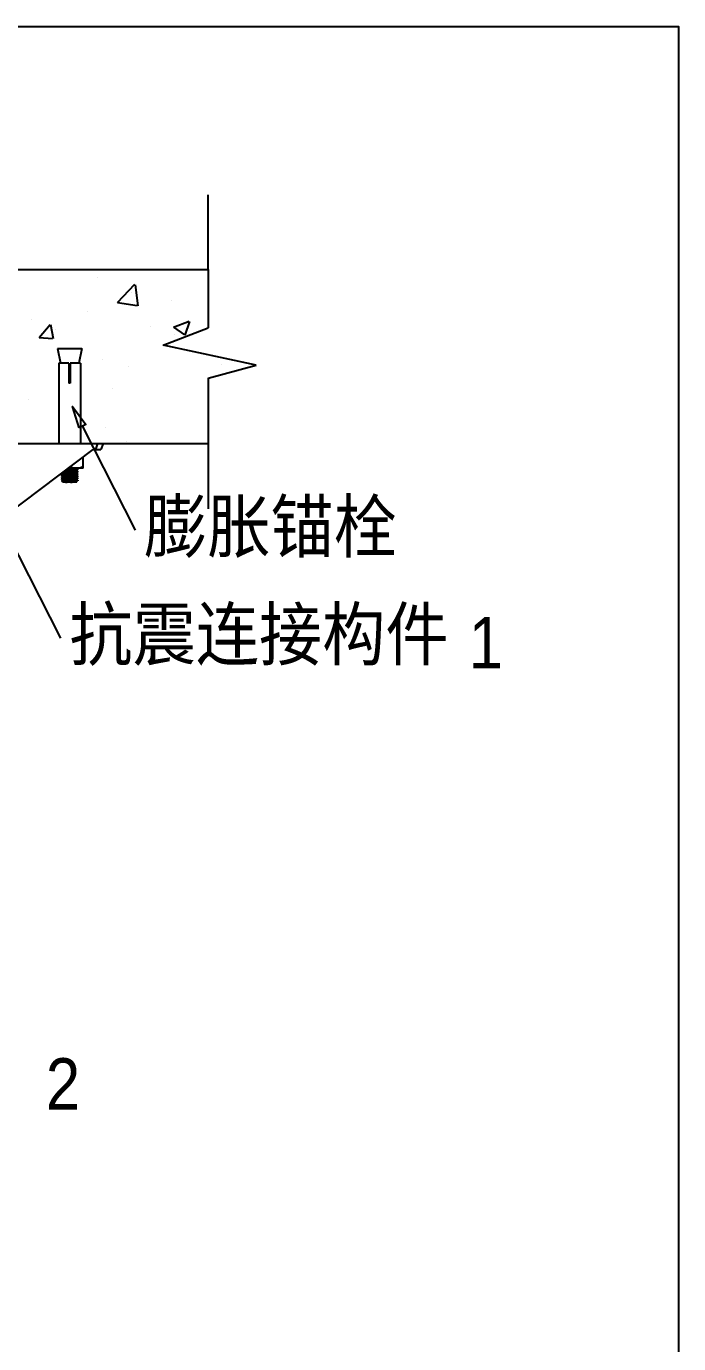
# Model space of a CAD drawing. Extents: x 1680110 to 2699828, y 269661 to 891349.
# Drawn here: x 2396242 to 2398460, y 721784 to 726264 of the extents above; entities that cross this region are included whole.
import ezdxf

# ---------------------------------------------------------------- set-up
doc = ezdxf.new("R2010")
doc.units = 0
doc.header["$LTSCALE"] = 1000
doc.header["$MEASUREMENT"] = 0
for name, color, linetype in [('02___PRT_ALL_AXES', 7, 'Continuous'), ('11122', 7, 'Continuous'), ('图框', 4, 'Continuous')]:
    doc.layers.add(name, color=color, linetype=linetype)
doc.styles.add('_TEL_DIM', font='SIMPLEX', dxfattribs={"width": 0.8, "height": 3.5, "bigfont": 'HZTXT'})

msp = doc.modelspace()

# ---------------------------------------------------------------- linework, layer by layer
at = {"color": 0, "linetype": 'Continuous'}
for p, q in [((2396352.6, 725118.8), (2396352.6, 725050.5)), ((2396386.7, 725118.8), (2396352.6, 725118.8)), ((2396386.7, 725118.8), (2396386.7, 725050.5)), ((2396391.2, 725118.8), (2396391.2, 725050.5)), ((2396425.3, 725118.8), (2396391.2, 725118.8)), ((2396425.3, 725118.8), (2396425.3, 725050.5)), ((2396352.5, 725050.5), (2396352.5, 724845.6)), ((2396352.6, 725050.5), (2396352.5, 725050.5)), ((2396391.2, 725050.5), (2396386.7, 725050.5)), ((2396425.4, 725050.5), (2396425.3, 725050.5)), ((2396425.4, 725050.5), (2396425.4, 724845.6)), ((2396081.6, 724845.6), (2396502.4, 724845.6)), ((2396172.8, 724602.1), (2396468.6, 724825.1)), ((2396468.6, 724825.1), (2396494.9, 724825.1)), ((2396484.2, 724845.6), (2396476.4, 724825.1)), ((2396502.4, 724845.6), (2396494.9, 724825.1)), ((2396361.6, 724739), (2396361.7, 724739.1)), ((2396361.6, 724739), (2396361.6, 724737.2)), ((2396361.7, 724737.1), (2396361.6, 724737.2)), ((2396361.7, 724744.4), (2396365.6, 724742.2)), ((2396365.7, 724741.4), (2396361.7, 724739.1)), ((2396361.7, 724737.1), (2396365.6, 724734.9)), ((2396365.7, 724734.1), (2396361.7, 724731.8)), ((2396361.8, 724744.6), (2396362.1, 724744.7)), ((2396365.6, 724742.2), (2396365.6, 724741.3)), ((2396365.6, 724734.9), (2396365.6, 724734)), ((2396365.7, 724734.1), (2396365.8, 724734.2)), ((2396383.1, 724760.6), (2396399.4, 724761.3)), ((2396411.9, 724738.3), (2396412.2, 724738.5)), ((2396412, 724760.2), (2396412.2, 724760.3)), ((2396412, 724752.9), (2396412.2, 724753)), ((2396412.2, 724760.3), (2396414, 724761.3)), ((2396412.2, 724753), (2396416.2, 724755.3)), ((2396412.2, 724745.8), (2396416.2, 724748.1)), ((2396412.2, 724738.5), (2396416.2, 724740.8)), ((2396412.2, 724731.2), (2396416.2, 724733.5)), ((2396412.3, 724759.5), (2396412.3, 724760.4)), ((2396412.3, 724752.2), (2396412.3, 724753.1)), ((2396412.3, 724744.9), (2396412.3, 724745.9)), ((2396412.3, 724737.7), (2396412.3, 724738.6)), ((2396416.2, 724757.3), (2396412.4, 724759.6)), ((2396416.2, 724750), (2396412.4, 724752.3)), ((2396416.2, 724742.8), (2396412.4, 724745)), ((2396416.2, 724735.5), (2396412.4, 724737.7)), ((2396416.3, 724757.2), (2396416.2, 724757.3)), ((2396416.2, 724755.3), (2396416.3, 724755.4)), ((2396416.3, 724750), (2396416.2, 724750)), ((2396416.2, 724748.1), (2396416.3, 724748.1)), ((2396416.3, 724742.7), (2396416.2, 724742.8)), ((2396416.2, 724740.8), (2396416.3, 724740.9)), ((2396416.3, 724735.4), (2396416.2, 724735.5)), ((2396416.2, 724733.5), (2396416.3, 724733.6)), ((2396416.3, 724757.2), (2396416.3, 724755.4)), ((2396416.3, 724750), (2396416.3, 724748.1)), ((2396416.3, 724742.7), (2396416.3, 724740.9)), ((2396416.3, 724735.4), (2396416.3, 724733.6)), ((2396361.6, 724731.7), (2396361.7, 724731.8)), ((2396361.6, 724731.7), (2396361.6, 724729.9)), ((2396361.7, 724729.8), (2396361.6, 724729.9)), ((2396361.6, 724724.5), (2396361.6, 724722.6)), ((2396361.6, 724724.5), (2396361.7, 724724.5)), ((2396361.7, 724722.6), (2396361.6, 724722.6)), ((2396361.7, 724729.8), (2396365.6, 724727.6)), ((2396365.7, 724726.8), (2396361.7, 724724.5)), ((2396361.7, 724722.6), (2396365.6, 724720.3)), ((2396365.7, 724719.5), (2396362.2, 724717.6)), ((2396362.2, 724717.6), (2396362.2, 724717.5)), ((2396366.2, 724713.5), (2396362.2, 724717.5)), ((2396365.6, 724727.6), (2396365.6, 724726.7)), ((2396365.6, 724720.4), (2396365.6, 724719.5)), ((2396365.7, 724726.8), (2396365.8, 724726.9)), ((2396365.7, 724719.5), (2396365.8, 724719.6)), ((2396411.7, 724713.5), (2396366.2, 724713.5)), ((2396408.3, 724718.1), (2396369.6, 724718.1)), ((2396392.1, 724714.1), (2396374.8, 724714.1)), ((2396411.7, 724713.5), (2396413.4, 724715.2)), ((2396412.1, 724731.1), (2396412.2, 724731.2)), ((2396412.1, 724723.9), (2396412.2, 724723.9)), ((2396412.2, 724723.9), (2396416.2, 724726.2)), ((2396412.2, 724716.6), (2396416.2, 724718.9)), ((2396412.3, 724730.4), (2396412.3, 724731.3)), ((2396412.3, 724723.1), (2396412.3, 724724)), ((2396412.3, 724715.8), (2396412.3, 724716.7)), ((2396416.2, 724728.2), (2396412.4, 724730.4)), ((2396416.2, 724720.9), (2396412.4, 724723.1)), ((2396412.7, 724715.6), (2396412.4, 724715.8)), ((2396413.4, 724715.3), (2396412.7, 724715.6)), ((2396413.4, 724715.3), (2396413.4, 724715.2)), ((2396416.3, 724728.1), (2396416.2, 724728.2)), ((2396416.2, 724726.2), (2396416.3, 724726.3)), ((2396416.3, 724720.8), (2396416.2, 724720.9)), ((2396416.3, 724719), (2396416.2, 724718.9)), ((2396416.3, 724728.1), (2396416.3, 724726.3))]:
    msp.add_line(p, q, dxfattribs=at)
at = {"color": 0}
for points in [[(2396859.8, 725437.2), (2396859.8, 725691)], [(2396859.8, 725437.2), (2396859.8, 725239)], [(2396707.5, 725180.1), (2396859.8, 725239)], [(2397023.7, 725111.5), (2396707.5, 725180.1)], [(2396859.8, 725067.7), (2397023.7, 725111.5)], [(2396859.8, 725067.7), (2396859.8, 724845.6)], [(2396859.8, 724845.6), (2396859.8, 724623.5)]]:
    msp.add_lwpolyline(points, dxfattribs=at)
at = {"color": 4}
msp.add_lwpolyline([(2396421.7, 724898.7), (2396399.1, 724970.7), (2396443.9, 724909.9)], close=True, dxfattribs=at)
at = {"color": 4, "extrusion": (0.891649, 0.452728, 0)}
for points, elevation in [([(-438573.2, 0), (-438968.8, 0)], 2464960.4), ([(-438785.5, 0), (-439181.2, 0)], 2464567.8)]:
    msp.add_lwpolyline(points, dxfattribs=dict(at, elevation=elevation))
at = {"color": 4, "extrusion": (0, 1, 0)}
for points, elevation in [([(-2396611.9, 0), (-2396612.1, 0)], 724551.5), ([(-2396357.9, 0), (-2396358.1, 0)], 724184.4)]:
    msp.add_lwpolyline(points, dxfattribs=dict(at, elevation=elevation))
at = {"color": 0, "linetype": 'Continuous'}
for points, knots in [([(2396361.6, 724737.2), (2396361.6, 724737.3), (2396361.9, 724737.4), (2396362, 724737.4), (2396362.2, 724737.4)], [0, 0, 0, 0, 0.298239, 1, 1, 1, 1]), ([(2396361.7, 724739.1), (2396362, 724739.3), (2396363.2, 724739.4), (2396365.5, 724739.7), (2396369, 724739.9), (2396375.3, 724740.3), (2396384.4, 724740.7), (2396392.1, 724741), (2396396, 724741.2)], [0, 0, 0, 0, 0.032638, 0.101442, 0.203432, 0.333776, 0.653535, 1, 1, 1, 1]), ([(2396361.7, 724731.8), (2396362, 724732), (2396362.9, 724732.1), (2396364.7, 724732.3), (2396367.4, 724732.5), (2396372.5, 724732.8), (2396380, 724733.2), (2396389.8, 724733.6), (2396398.1, 724734), (2396404.3, 724734.3), (2396408.2, 724734.5), (2396411.4, 724734.7), (2396414, 724734.8), (2396415.3, 724735.1), (2396416.2, 724735.2), (2396416.3, 724735.4)], [0, 0, 0, 0, 0.016512, 0.050292, 0.100301, 0.164763, 0.327307, 0.514583, 0.699638, 0.782888, 0.85584, 0.915856, 0.960781, 0.989043, 1, 1, 1, 1]), ([(2396362.1, 724744.7), (2396363.5, 724745), (2396367.6, 724745.2), (2396375.2, 724745.7), (2396385.1, 724746.1), (2396392.3, 724746.5), (2396396, 724746.6)], [0, 0, 0, 0, 0.125707, 0.362555, 0.671189, 1, 1, 1, 1]), ([(2396362.2, 724737.4), (2396363.3, 724737.7), (2396366.7, 724737.9), (2396373, 724738.3), (2396381.3, 724738.7), (2396390.6, 724739.1), (2396399.6, 724739.5), (2396407.4, 724739.8), (2396412.6, 724740.4), (2396415.5, 724740.4), (2396416.2, 724740.8)], [0, 0, 0, 0, 0.066545, 0.187525, 0.347688, 0.52668, 0.701727, 0.850561, 0.954288, 1, 1, 1, 1]), ([(2396362.2, 724730.2), (2396363.3, 724730.4), (2396366.7, 724730.6), (2396373, 724731.1), (2396381.3, 724731.4), (2396390.6, 724731.8), (2396399.6, 724732.2), (2396407.4, 724732.5), (2396412.6, 724733.1), (2396415.5, 724733.1), (2396416.2, 724733.5)], [0, 0, 0, 0, 0.066545, 0.187525, 0.347688, 0.52668, 0.701727, 0.850561, 0.954288, 1, 1, 1, 1]), ([(2396364.8, 724746.9), (2396369.1, 724747.3), (2396376.3, 724747.6), (2396386.5, 724748), (2396395.1, 724748.4), (2396403.1, 724748.8), (2396408.9, 724749.1), (2396412.6, 724749.4), (2396414.5, 724749.5), (2396415.5, 724749.7), (2396416.2, 724749.8), (2396416.3, 724749.9)], [0, 0, 0, 0, 0.250517, 0.419044, 0.592957, 0.753469, 0.883207, 0.931995, 0.968222, 0.99097, 1, 1, 1, 1]), ([(2396365.6, 724742.2), (2396365.6, 724742.4), (2396366.8, 724742.5), (2396368.2, 724742.8), (2396371.3, 724743), (2396374.9, 724743.3), (2396379.5, 724743.6), (2396386.2, 724743.9), (2396391.5, 724744.2), (2396395, 724744.3)], [0, 0, 0, 0, 0.022535, 0.084109, 0.182504, 0.312746, 0.468097, 0.640481, 1, 1, 1, 1]), ([(2396365.6, 724734.9), (2396365.6, 724735.1), (2396366.3, 724735.2), (2396367.3, 724735.4), (2396369.3, 724735.6), (2396373, 724735.9), (2396378.9, 724736.2), (2396386.8, 724736.6), (2396394.9, 724737.1), (2396402.3, 724737.4), (2396407.8, 724737.9), (2396410.8, 724738.1), (2396411.9, 724738.3)], [0, 0, 0, 0, 0.009661, 0.035285, 0.076606, 0.132329, 0.27916, 0.456237, 0.63989, 0.80556, 0.931127, 1, 1, 1, 1]), ([(2396365.7, 724741.4), (2396366, 724741.6), (2396367, 724741.7), (2396369, 724742), (2396372, 724742.2), (2396377.4, 724742.5), (2396385.1, 724742.9), (2396391.6, 724743.3), (2396395, 724743.4)], [0, 0, 0, 0, 0.034602, 0.104637, 0.207191, 0.337502, 0.655794, 1, 1, 1, 1]), ([(2396365.8, 724734.2), (2396366.6, 724734.5), (2396369.4, 724734.6), (2396374.7, 724735.1), (2396382, 724735.5), (2396390.3, 724735.9), (2396398.4, 724736.3), (2396404.5, 724736.7), (2396408.4, 724737), (2396410.5, 724737.2), (2396411.5, 724737.4), (2396412.3, 724737.5), (2396412.3, 724737.7)], [0, 0, 0, 0, 0.058178, 0.177696, 0.342072, 0.528279, 0.710185, 0.862261, 0.920214, 0.963261, 0.989972, 1, 1, 1, 1]), ([(2396367.7, 724749.1), (2396371.3, 724749.5), (2396377.4, 724749.8), (2396386.2, 724750.3), (2396393.8, 724750.6), (2396400.8, 724751), (2396406, 724751.3), (2396409.2, 724751.6), (2396410.9, 724751.8), (2396411.7, 724752), (2396412.3, 724752.1), (2396412.3, 724752.2)], [0, 0, 0, 0, 0.242212, 0.410983, 0.587038, 0.750409, 0.882592, 0.932139, 0.968703, 0.991337, 1, 1, 1, 1]), ([(2396369.1, 724750.1), (2396372.6, 724750.5), (2396380.7, 724750.9), (2396392.9, 724751.5), (2396402.9, 724752), (2396409.1, 724752.5), (2396411.2, 724752.7), (2396412, 724752.9)], [0, 0, 0, 0, 0.245076, 0.566382, 0.851214, 0.947229, 1, 1, 1, 1]), ([(2396372.8, 724752.9), (2396377.2, 724753.1), (2396386.5, 724753.5), (2396397.7, 724754), (2396406.1, 724754.4), (2396410.9, 724754.6), (2396414.1, 724755), (2396415.8, 724755.1), (2396416.2, 724755.3)], [0, 0, 0, 0, 0.308827, 0.635169, 0.776179, 0.888767, 0.965062, 1, 1, 1, 1]), ([(2396375.4, 724754.8), (2396379.9, 724755), (2396386.8, 724755.3), (2396395.8, 724755.7), (2396402.2, 724756), (2396407.7, 724756.3), (2396411.6, 724756.5), (2396414, 724756.8), (2396415.2, 724756.9), (2396415.8, 724757), (2396416.2, 724757.1), (2396416.3, 724757.2)], [0, 0, 0, 0, 0.331322, 0.502681, 0.662547, 0.8002, 0.906455, 0.945524, 0.974313, 0.992427, 1, 1, 1, 1]), ([(2396378.5, 724757.2), (2396382.3, 724757.4), (2396388.1, 724757.7), (2396395.7, 724758), (2396401, 724758.3), (2396405.4, 724758.6), (2396409.1, 724758.8), (2396410.8, 724759.2), (2396412.3, 724759.2), (2396412.3, 724759.5)], [0, 0, 0, 0, 0.339084, 0.51131, 0.670531, 0.806527, 0.910603, 0.976207, 1, 1, 1, 1]), ([(2396379.8, 724758.1), (2396383.3, 724758.3), (2396390.1, 724758.7), (2396399.5, 724759.1), (2396406.7, 724759.7), (2396410.7, 724759.9), (2396412, 724760.2)], [0, 0, 0, 0, 0.320091, 0.632804, 0.875522, 1, 1, 1, 1]), ([(2396395, 724744.3), (2396397.2, 724744.5), (2396401.1, 724744.7), (2396406.3, 724744.9), (2396409.9, 724745.4), (2396411.7, 724745.5), (2396412.2, 724745.8)], [0, 0, 0, 0, 0.376983, 0.686674, 0.900671, 1, 1, 1, 1]), ([(2396395, 724743.4), (2396397.3, 724743.5), (2396401.5, 724743.8), (2396406.4, 724744.1), (2396409.4, 724744.4), (2396411, 724744.5), (2396411.7, 724744.7), (2396412.3, 724744.8), (2396412.3, 724744.9)], [0, 0, 0, 0, 0.398329, 0.71773, 0.836924, 0.924724, 0.979055, 1, 1, 1, 1]), ([(2396396, 724746.6), (2396398.6, 724746.7), (2396403.2, 724747), (2396409.4, 724747.2), (2396413.4, 724747.7), (2396415.6, 724747.7), (2396416.2, 724748.1)], [0, 0, 0, 0, 0.380207, 0.691469, 0.904544, 1, 1, 1, 1]), ([(2396396, 724741.2), (2396400.3, 724741.3), (2396406.9, 724741.8), (2396413.6, 724741.9), (2396415.8, 724742.5)], [0, 0, 0, 0, 0.654767, 1, 1, 1, 1]), ([(2396415.8, 724742.5), (2396415.9, 724742.5), (2396416.1, 724742.5), (2396416.3, 724742.6), (2396416.3, 724742.7)], [0, 0, 0, 0, 0.697807, 1, 1, 1, 1]), ([(2396416.3, 724757.2), (2396416.3, 724757.2), (2396416.3, 724757.2), (2396416.3, 724757.2), (2396416.3, 724757.2)], [0, 0, 0, 0, 0.504695, 1, 1, 1, 1]), ([(2396416.3, 724749.9), (2396416.3, 724749.9), (2396416.3, 724750), (2396416.3, 724750), (2396416.3, 724750)], [0, 0, 0, 0, 0.504683, 1, 1, 1, 1]), ([(2396416.3, 724735.4), (2396416.3, 724735.4), (2396416.3, 724735.4), (2396416.3, 724735.4), (2396416.3, 724735.4)], [0, 0, 0, 0, 0.504685, 1, 1, 1, 1]), ([(2396361.6, 724729.9), (2396361.6, 724730), (2396361.9, 724730.1), (2396362, 724730.1), (2396362.2, 724730.2)], [0, 0, 0, 0, 0.298239, 1, 1, 1, 1]), ([(2396361.6, 724722.6), (2396361.6, 724722.7), (2396361.9, 724722.8), (2396362, 724722.8), (2396362.2, 724722.9)], [0, 0, 0, 0, 0.298239, 1, 1, 1, 1]), ([(2396361.7, 724724.5), (2396362, 724724.7), (2396362.9, 724724.8), (2396364.7, 724725), (2396367.4, 724725.2), (2396372.5, 724725.5), (2396380, 724725.9), (2396389.8, 724726.3), (2396398.1, 724726.7), (2396404.3, 724727), (2396408.2, 724727.2), (2396411.4, 724727.4), (2396414, 724727.6), (2396415.3, 724727.9), (2396416.2, 724727.9), (2396416.3, 724728.1)], [0, 0, 0, 0, 0.01651, 0.050286, 0.10029, 0.164748, 0.327289, 0.514557, 0.699619, 0.782875, 0.855829, 0.915847, 0.960775, 0.989041, 1, 1, 1, 1]), ([(2396362.2, 724722.9), (2396363.3, 724723.1), (2396366.7, 724723.3), (2396373, 724723.8), (2396381.3, 724724.1), (2396390.6, 724724.5), (2396399.6, 724724.9), (2396407.4, 724725.2), (2396412.6, 724725.8), (2396415.5, 724725.8), (2396416.2, 724726.2)], [0, 0, 0, 0, 0.066545, 0.187525, 0.347688, 0.52668, 0.701727, 0.850561, 0.954288, 1, 1, 1, 1]), ([(2396369.6, 724718.1), (2396367.9, 724718), (2396365.6, 724718), (2396363.2, 724717.7), (2396362.4, 724717.7), (2396362.2, 724717.6)], [0, 0, 0, 0, 0.708548, 0.909958, 1, 1, 1, 1]), ([(2396365.6, 724727.6), (2396365.6, 724727.8), (2396366.4, 724727.9), (2396367.4, 724728.1), (2396369.5, 724728.3), (2396373.3, 724728.6), (2396379.4, 724729), (2396387.4, 724729.4), (2396395.7, 724729.8), (2396403, 724730.2), (2396408.4, 724730.7), (2396411.2, 724730.8), (2396412.1, 724731.1)], [0, 0, 0, 0, 0.00996, 0.036465, 0.079183, 0.136713, 0.287797, 0.468792, 0.654522, 0.819152, 0.939813, 1, 1, 1, 1]), ([(2396365.6, 724720.4), (2396366.4, 724720.8), (2396368.5, 724720.9), (2396372.3, 724721.3), (2396377.2, 724721.6), (2396383, 724721.9), (2396388.8, 724722.2), (2396394.7, 724722.5), (2396400.5, 724722.8), (2396405.4, 724723), (2396409.2, 724723.4), (2396411.2, 724723.6), (2396412.1, 724723.9)], [0, 0, 0, 0, 0.062158, 0.1246, 0.249703, 0.374756, 0.499823, 0.624889, 0.749951, 0.87503, 0.937526, 1, 1, 1, 1]), ([(2396365.8, 724726.9), (2396366.6, 724727.2), (2396369.4, 724727.3), (2396374.7, 724727.9), (2396382.1, 724728.2), (2396390.4, 724728.6), (2396398.4, 724729), (2396404.6, 724729.4), (2396408.4, 724729.7), (2396410.5, 724729.9), (2396411.5, 724730.1), (2396412.3, 724730.2), (2396412.3, 724730.4)], [0, 0, 0, 0, 0.058612, 0.178378, 0.342809, 0.528913, 0.710622, 0.862483, 0.920345, 0.96332, 0.989987, 1, 1, 1, 1]), ([(2396365.8, 724719.6), (2396366.6, 724719.9), (2396369.5, 724720.1), (2396374.8, 724720.6), (2396382.1, 724720.9), (2396390.4, 724721.3), (2396398.5, 724721.7), (2396404.6, 724722.1), (2396408.4, 724722.4), (2396410.5, 724722.6), (2396411.5, 724722.8), (2396412.3, 724722.9), (2396412.3, 724723.1)], [0, 0, 0, 0, 0.059088, 0.179125, 0.343617, 0.529608, 0.7111, 0.862726, 0.920487, 0.963385, 0.990003, 1, 1, 1, 1]), ([(2396369.6, 724718.1), (2396374.3, 724718.4), (2396381.6, 724718.7), (2396391.6, 724719.1), (2396399.1, 724719.4), (2396405.8, 724719.8), (2396410.6, 724720), (2396413.4, 724720.3), (2396415, 724720.4), (2396415.7, 724720.6), (2396416.3, 724720.7), (2396416.3, 724720.8)], [0, 0, 0, 0, 0.299524, 0.470902, 0.637339, 0.784538, 0.89987, 0.942383, 0.973522, 0.992698, 1, 1, 1, 1]), ([(2396374.8, 724714.1), (2396377.3, 724714.6), (2396388.5, 724716), (2396399.7, 724717), (2396408.3, 724718.1)], [0, 0, 0, 0, 0.228606, 1, 1, 1, 1]), ([(2396374.8, 724714.1), (2396378.6, 724714.4), (2396386.5, 724714.8), (2396396.1, 724715.2), (2396403.4, 724715.7), (2396407.6, 724715.9), (2396410.3, 724716.3), (2396411.8, 724716.4), (2396412.2, 724716.6)], [0, 0, 0, 0, 0.304889, 0.630053, 0.771514, 0.885161, 0.963036, 1, 1, 1, 1]), ([(2396392.1, 724714.1), (2396394.7, 724714.3), (2396399.5, 724714.5), (2396405.2, 724714.9), (2396408.8, 724715.2), (2396410.7, 724715.3), (2396411.6, 724715.5), (2396412.3, 724715.7), (2396412.3, 724715.8)], [0, 0, 0, 0, 0.390521, 0.711795, 0.833252, 0.923178, 0.978903, 1, 1, 1, 1]), ([(2396413.4, 724715.2), (2396413.3, 724715.1), (2396412.6, 724715.1), (2396411.4, 724714.9), (2396409.5, 724714.8), (2396405.7, 724714.6), (2396399.8, 724714.4), (2396394.8, 724714.2), (2396392.1, 724714.1)], [0, 0, 0, 0, 0.024453, 0.083188, 0.174881, 0.296862, 0.61587, 1, 1, 1, 1]), ([(2396416.2, 724718.9), (2396415.5, 724718.5), (2396412.7, 724718.6), (2396410.1, 724718.2), (2396408.3, 724718.1)], [0, 0, 0, 0, 0.306014, 1, 1, 1, 1]), ([(2396416.3, 724728.1), (2396416.3, 724728.1), (2396416.3, 724728.1), (2396416.3, 724728.1), (2396416.3, 724728.1)], [0, 0, 0, 0, 0.504701, 1, 1, 1, 1])]:
    msp.add_open_spline(points, degree=3, knots=knots, dxfattribs=at)
at = {"layer": '02___PRT_ALL_AXES', "color": 0, "linetype": 'Continuous'}
for p, q in [((2391853.5, 725437.2), (2396859.8, 725437.2)), ((2396348, 725168.9), (2396357.4, 725118.8)), ((2396348, 725168.9), (2396429.9, 725168.9)), ((2396429.9, 725168.9), (2396420.5, 725118.8)), ((2396386.7, 725096), (2396391.2, 725096)), ((2391853.5, 724845.6), (2396859.8, 724845.6)), ((2396434.5, 724761.3), (2396434.5, 724799.3)), ((2396361.6, 724739), (2396361.6, 724737.2)), ((2396434.5, 724761.3), (2396384.1, 724761.3)), ((2396416.3, 724757.2), (2396416.3, 724755.4)), ((2396416.3, 724750), (2396416.3, 724748.1)), ((2396416.3, 724742.7), (2396416.3, 724740.9)), ((2396416.3, 724735.4), (2396416.3, 724733.6)), ((2396361.6, 724731.7), (2396361.6, 724729.9)), ((2396361.6, 724724.5), (2396361.6, 724722.6)), ((2396416.3, 724728.1), (2396416.3, 724726.3)), ((2396416.3, 724720.8), (2396416.3, 724719))]:
    msp.add_line(p, q, dxfattribs=at)
for points, knots in [([(2396411.7, 724761.3), (2396406, 724761.3), (2396398.4, 724762.5), (2396391.1, 724764.7), (2396389.3, 724765.3)], [0, 0, 0, 0, 0.748144, 1, 1, 1, 1]), ([(2396434.5, 724765.4), (2396432.6, 724764.8), (2396425.3, 724762.5), (2396417.5, 724761.3), (2396411.7, 724761.3)], [0, 0, 0, 0, 0.2519, 1, 1, 1, 1])]:
    msp.add_open_spline(points, degree=3, knots=knots, dxfattribs=at)
at = {"layer": '11122'}
msp.add_lwpolyline([(2389560.7, 726263.9), (2398459.8, 726263.9), (2398459.8, 715237.1), (2389560.7, 715237.1)], close=True, dxfattribs=at)
at = {"layer": '图框', "color": 0}
for p, q in [((2396482.2, 725409.2), (2396482.2, 725409.2)), ((2396551.5, 725325.2), (2396610.6, 725386.7)), ((2396621.5, 725313.5), (2396613.1, 725385.5)), ((2396551.5, 725325.2), (2396619, 725314.7)), ((2396599.7, 725358.4), (2396599.7, 725358.4)), ((2396735.8, 725331.3), (2396735.8, 725331.3)), ((2396448.5, 725293.4), (2396448.5, 725293.4)), ((2396258.6, 725268.4), (2396258.6, 725268.4)), ((2396285.7, 725206), (2396322.3, 725249.5)), ((2396333.6, 725201), (2396324.8, 725248.6)), ((2396340.5, 725234.2), (2396340.5, 725234.2)), ((2396663.9, 725242.6), (2396663.9, 725242.6)), ((2396741.9, 725240.5), (2396795, 725260.9)), ((2396741.9, 725240.5), (2396779.7, 725215.1)), ((2396782.2, 725214.1), (2396797.5, 725259.9)), ((2396285.7, 725206), (2396331.1, 725202)), ((2396745.4, 725217.1), (2396745.4, 725217.1)), ((2396500.4, 725132.3), (2396500.4, 725132.3)), ((2396590.5, 725105.9), (2396590.5, 725105.9)), ((2396905.3, 725115.2), (2396905.3, 725115.2)), ((2396536.2, 725032.1), (2396536.2, 725032.1)), ((2396248.9, 724994.3), (2396248.9, 724994.3)), ((2396511.3, 724901.2), (2396511.3, 724901.2)), ((2396581.3, 724853.4), (2396581.3, 724853.4))]:
    msp.add_line(p, q, dxfattribs=at)

# ---------------------------------------------------------------- texts
at = {"color": 4, "char_height": 175, "attachment_point": 1, "style": '_TEL_DIM'}
for s, insert, width in [('\\fￋￎￌﾣﾤ|b0|i0|c134|p2;\\W0.9000000000;\\T1.0000000000;\\o\\l膨胀锚栓', (2396642.3, 724651.2), 999.25), ('\\fￋￎￌﾣﾤ|b0|i0|c134|p2;\\W0.9000000000;\\T1.0000000000;\\o\\l抗震连接构件', (2396388.3, 724284.6), 1447.25), ('\\Fﾷￂￋￎ_GB2312;\\W0.9000000000;\\T1.0000000000;\\o\\l1', (2397745.7, 724255.4), 195.811), ('\\Fﾷￂￋￎ_GB2312;\\W0.9000000000;\\T1.0000000000;\\o\\l2', (2396307.8, 722755.1), 200.919)]:
    msp.add_mtext(s, dxfattribs=dict(at, insert=insert, width=width))

doc.saveas('drawing.dxf')
